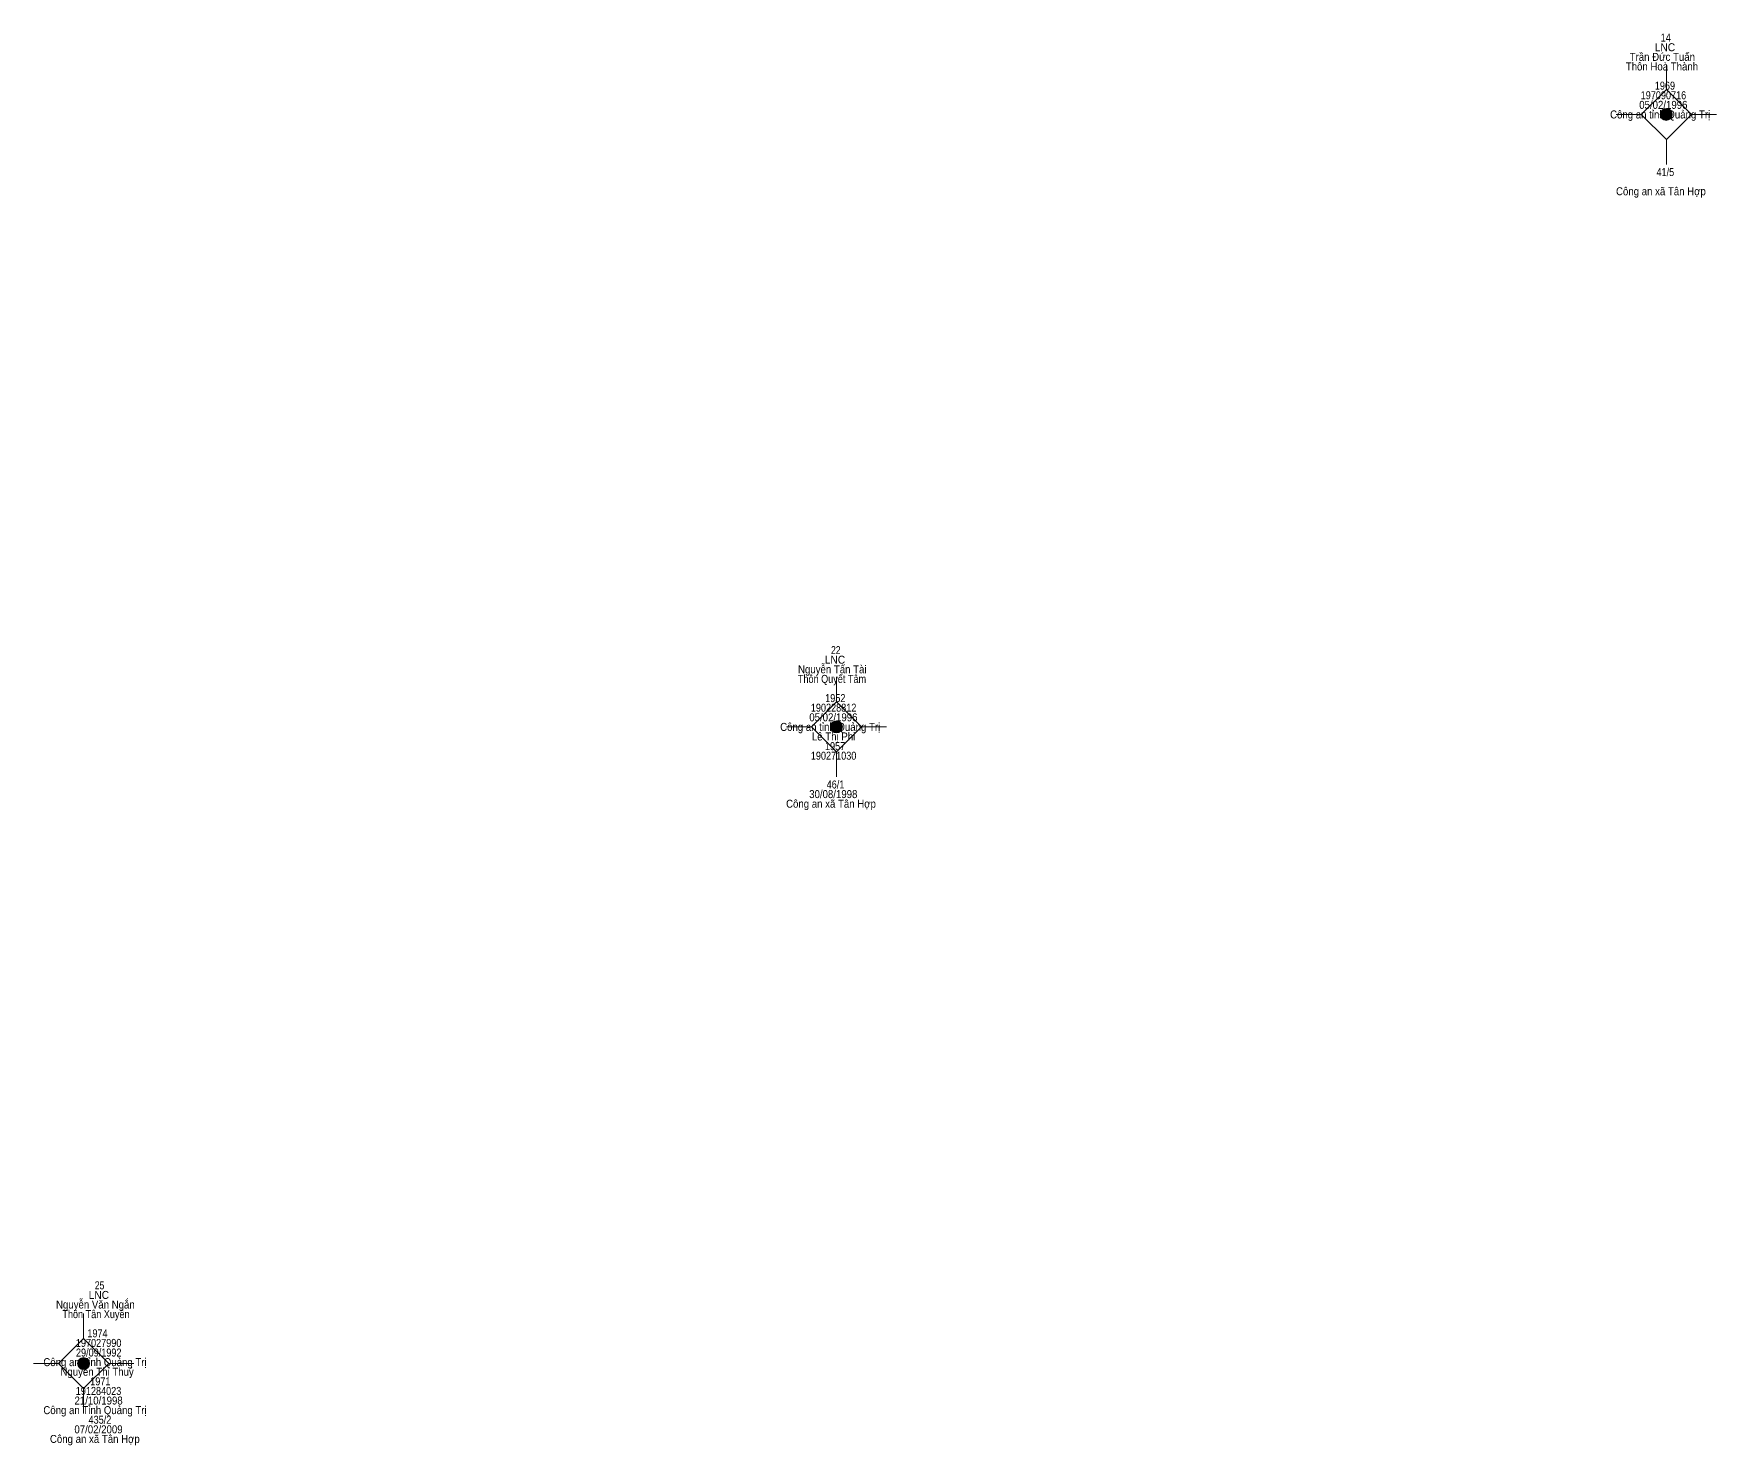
# Model space of a CAD drawing. Header units: metres. Extents: x 550999 to 552168, y 1840994 to 1841978.
# Drawn here: x 551291 to 551375.1, y 1841715.4 to 1841786 of the extents above; entities that cross this region are included whole.
import ezdxf
from ezdxf.enums import TextEntityAlignment as Align

# ---------------------------------------------------------------- set-up
doc = ezdxf.new("R2010")
doc.units = ezdxf.units.M
doc.header["$LTSCALE"] = 0.16
doc.layers.add('11', color=7, linetype='Continuous', lineweight=13)
doc.layers.add('15', color=7, linetype='Continuous')

msp = doc.modelspace()

# ---------------------------------------------------------------- hatches: boundary and pattern name
at = {"layer": '11'}
for points in [[(551372.9395, 1841781.96, 1), (551372.3395, 1841781.96, 1)], [(551331.4495, 1841751.34, 1), (551330.8495, 1841751.34, 1)], [(551293.8195, 1841719.51, 1), (551293.2195, 1841719.51, 1)]]:
    msp.add_hatch(color=256, dxfattribs=at).paths.add_polyline_path(points)

# ---------------------------------------------------------------- linework, layer by layer
for p, q in [((551372.64, 1841784.46), (551372.64, 1841783.21)), ((551371.39, 1841781.96), (551370.14, 1841781.96)), ((551375.14, 1841781.96), (551373.89, 1841781.96)), ((551372.64, 1841780.71), (551372.64, 1841779.46)), ((551331.15, 1841753.84), (551331.15, 1841752.59)), ((551329.9, 1841751.34), (551328.65, 1841751.34)), ((551333.65, 1841751.34), (551332.4, 1841751.34)), ((551331.15, 1841750.09), (551331.15, 1841748.84)), ((551293.52, 1841722.01), (551293.52, 1841720.76)), ((551292.27, 1841719.51), (551291.02, 1841719.51)), ((551296.02, 1841719.51), (551294.77, 1841719.51)), ((551293.52, 1841718.26), (551293.52, 1841717.01))]:
    msp.add_line(p, q, dxfattribs=at)
for points in [[(551372.64, 1841783.21), (551371.39, 1841781.96), (551372.64, 1841780.71), (551373.89, 1841781.96)], [(551331.15, 1841752.59), (551329.9, 1841751.34), (551331.15, 1841750.09), (551332.4, 1841751.34)], [(551293.52, 1841720.76), (551292.27, 1841719.51), (551293.52, 1841718.26), (551294.77, 1841719.51)]]:
    msp.add_lwpolyline(points, close=True, dxfattribs=at)
for centre in [(551372.6395, 1841781.96), (551331.1495, 1841751.34), (551293.5195, 1841719.51)]:
    msp.add_circle(centre, 0.3, dxfattribs=at)

# ---------------------------------------------------------------- texts
at = {"layer": '15'}
for s, width, p in [('14', 0.85, (551372.61, 1841785.6)), ('Trần Đức Tuấn', 0.9, (551372.44, 1841784.64)), ('LNC', 0.95, (551372.57, 1841785.12)), ('Thôn Hoà Thành', 0.9, (551372.42, 1841784.16)), ('197090716', 0.85, (551372.495, 1841782.72)), ('1969', 0.85, (551372.57, 1841783.2)), ('Công an tỉnh Quảng Trị', 0.9, (551372.33, 1841781.76)), ('05/02/1996', 0.9, (551372.49, 1841782.24)), ('41/5', 0.85, (551372.59, 1841778.88)), ('Công an xã Tân Hợp', 0.9, (551372.37, 1841777.92)), ('22', 0.8, (551331.12, 1841754.98)), ('Nguyễn Tấn Tài', 0.9, (551330.945, 1841754.02)), ('LNC', 0.95, (551331.08, 1841754.5)), ('Thôn Quyết Tâm', 0.85, (551330.93, 1841753.54)), ('1952', 0.85, (551331.095, 1841752.58)), ('05/02/1996', 0.9, (551331, 1841751.62)), ('190228812', 0.85, (551331.01, 1841752.1)), ('Công an tỉnh Quảng Trị', 0.9, (551330.84, 1841751.14)), ('Lê Thị Phi', 0.9, (551331.01, 1841750.66)), ('1957', 0.85, (551331.085, 1841750.18)), ('190271030', 0.85, (551331.01, 1841749.7)), ('46/1', 0.85, (551331.105, 1841748.26)), ('Công an xã Tân Hợp', 0.9, (551330.88, 1841747.3)), ('30/08/1998', 0.9, (551330.995, 1841747.78)), ('25', 0.8, (551294.315, 1841723.22)), ('Nguyễn Văn Ngắn', 0.9, (551294.105, 1841722.26)), ('LNC', 0.95, (551294.28, 1841722.74)), ('Thôn Tân Xuyên', 0.85, (551294.135, 1841721.78)), ('1974 ', 0.85, (551294.275, 1841720.82)), (' 29/09/1992', 0.85, (551294.21, 1841719.86)), (' 197027990', 0.85, (551294.205, 1841720.34)), (' Công an Tỉnh Quảng Trị', 0.9, (551294.02, 1841719.38)), (' Nguyễn Thị Thuý', 0.9, (551294.125, 1841718.9)), (' 191284023', 0.85, (551294.2, 1841717.94)), (' 1971', 0.85, (551294.29, 1841718.42)), (' Công an Tỉnh Quảng Trị', 0.9, (551294.02, 1841716.98)), (' 21/10/1998', 0.9, (551294.2, 1841717.46)), (' 435/2', 0.85, (551294.27, 1841716.5)), ('Công an xã Tân Hợp', 0.9, (551294.08, 1841715.54)), (' 07/02/2009', 0.9, (551294.195, 1841716.02))]:
    msp.add_text(s, height=0.4, dxfattribs=dict(at, width=width)).set_placement(p, align=Align.CENTER)

doc.saveas('drawing.dxf')
